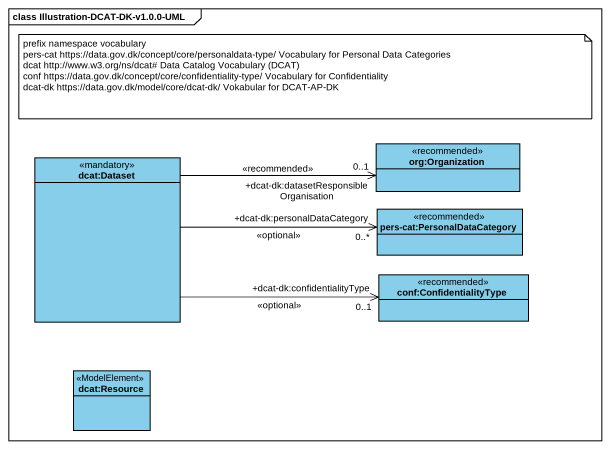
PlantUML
@startuml
mainframe class Illustration-DCAT-DK-v1.0.0-UML
hide circle
hide empty members
class "org:Organization" as org_Organization <<recommended>> #87CEEB
class "dcat:Dataset" as dcat_Dataset <<mandatory>> #87CEEB
class "pers-cat:PersonalDataCategory" as pers_cat <<recommended>> #87CEEB
class "conf:ConfidentialityType" as conf_ConfidentialityType <<recommended>> #87CEEB
class "dcat:Resource" as dcat_Resource <<ModelElement>> #87CEEB
dcat_Dataset -right-> "+dcat-dk:datasetResponsibleOrganisation\n0..1" org_Organization : <<recommended>>
dcat_Dataset -right-> "+dcat-dk:personalDataCategory\n0..*" pers_cat : <<optional>>
dcat_Dataset -right-> "+dcat-dk:confidentialityType\n0..1" conf_ConfidentialityType : <<optional>>
note as N1
  prefix namespace vocabulary
  pers-cat https://data.gov.dk/concept/core/personaldata-type/ Vocabulary for Personal Data Categories
  dcat http://www.w3.org/ns/dcat# Data Catalog Vocabulary (DCAT)
  conf https://data.gov.dk/concept/core/confidentiality-type/ Vocabulary for Confidentiality
  dcat-dk https://data.gov.dk/model/core/dcat-dk/ Vokabular for DCAT-AP-DK
end note
@enduml
